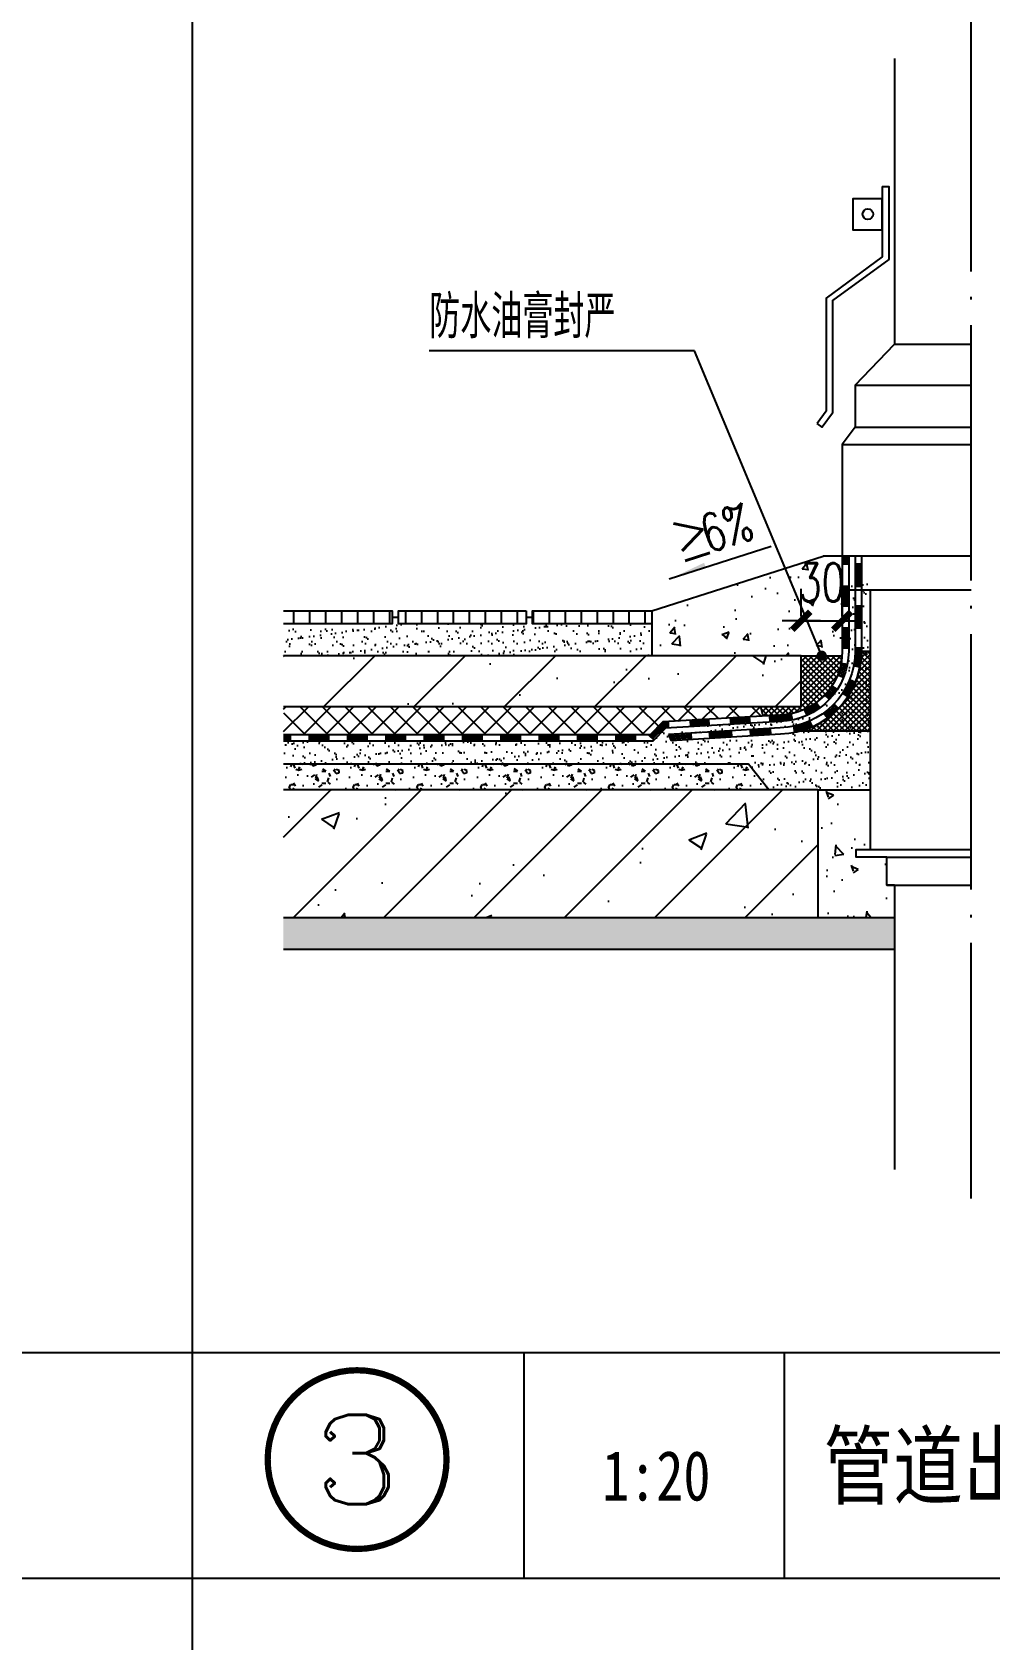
# Model space of a CAD drawing. Extents: x 2265485 to 2764500, y -717688 to -411246.
# Drawn here: x 2717196 to 2718696, y -679835 to -677317 of the extents above; entities that cross this region are included whole.
import ezdxf
from ezdxf.enums import TextEntityAlignment as Align

# ---------------------------------------------------------------- set-up
doc = ezdxf.new("R2010")
doc.units = 0
doc.header["$LTSCALE"] = 1000
doc.header["$MEASUREMENT"] = 0
for name, pattern in [('ACAD_ISO04W100', [30.5, 24, -3, 0.5, -3]), ('CONTINOUS', [0]), ('DOTE', [2.4200000000000004, 2, -0.2, 0.02, -0.2])]:
    doc.linetypes.add(name, pattern=pattern)
doc.layers.get('0').update_dxf_attribs({"linetype": 'CONTINUOUS'})
doc.layers.get('Defpoints').update_dxf_attribs({"linetype": 'CONTINUOUS'})
for name, color, linetype in [('DIM', 3, 'CONTINUOUS'), ('DIM_LEAD', 3, 'CONTINUOUS'), ('DIM_SYMB', 3, 'CONTINUOUS'), ('DOTE', 252, 'DOTE'), ('PUB_DIM', 3, 'CONTINUOUS'), ('PUB_TEXT', 7, 'CONTINUOUS'), ('剖-填充-50', 8, 'CONTINOUS'), ('剖-墙', 4, 'CONTINUOUS'), ('剖－中细', 5, 'CONTINUOUS'), ('剖－细', 3, 'CONTINUOUS'), ('细线', 8, 'CONTINUOUS')]:
    doc.layers.add(name, color=color, linetype=linetype)
doc.styles.add('-黑体', font='simhei.ttf')
doc.styles.add('_TCH_DIM', font='SIMPLEX', dxfattribs={"bigfont": 'GBCBIG'})
doc.styles.add('COMP', font='complex_.ttf', dxfattribs={"bigfont": 'hztxt'})
doc.styles.add('DIM_FONT', font='SIMPLEX.shx', dxfattribs={"width": 0.7})
doc.dimstyles.new('DIMN10', dxfattribs={"dimscale": 0.1, "dimtxt": 300, "dimasz": 1, "dimexe": 250, "dimexo": 300, "dimgap": 150, "dimtad": 1, "dimdec": 0, "dimzin": 0, "dimdsep": 46, "dimtxsty": 'DIM_FONT', "dimblk": '_DIMX', "dimblk1": '_DIMX', "dimblk2": '_DIMX', "dimcen": 0.09, "dimclrd": 3, "dimclre": 3, "dimclrt": 7, "dimadec": 0, "dimazin": 0, "dimtfac": 1, "dimtdec": 0, "dimtix": 1, "dimtmove": 2, "dimatfit": 3, "dimldrblk": '_DIMX', "dimfxl": 0, "dimtolj": 1, "dimtzin": 0, "dimarcsym": 0})
pattern_1 = [(45, (-49399.78160580661, -43427.13271080612), (-35.35533905932737, 35.35533905932738), []), (49.99999999999999, (-49399.78160580661, -43427.13271080612), (143.4520365201507, -12.55042699651902), [15, -165]), (355, (-49399.78160580661, -43427.13271080612), (-27.7502667226, 150.4384267400024), [12, -132]), (100.4514, (-49387.82726980661, -43428.17857880611), (115.7018763428043, 137.8879084121907), [12.748038, -140.2284223999999]), (46.18420000000001, (-49399.78160580661, -43387.13271080612), (213.4482097251289, -33.10380286580362), [22.5, -247.5]), (96.6356, (-49381.99425680661, -43389.89137220613), (186.9325411097407, 194.8235741800883), [19.12205759999998, -210.3425999999999]), (351.1842, (-49399.78160580661, -43387.13271080612), (186.9323890267254, 194.8237201850649), [18, -198]), (21, (-49379.78160580661, -43397.13271080612), (119.3814104236923, -80.52377813306776), [15, -165]), (326.0000000000001, (-49379.78160580661, -43397.13271080612), (48.66306638431634, 145.0300090093706), [12, -132]), (71.4514, (-49369.83315920661, -43403.84303200612), (168.044525716298, 64.50609934199048), [12.748038, -140.2284224]), (37.50000000000001, (-49399.78160580661, -43427.13271080612), (2.431971063458134, 66.5787707662623), [0, -130.4, 0, -134, 0, -132.5]), (7.499999999999999, (-49399.78160580661, -43427.13271080612), (52.61390748842972, 78.88234237647205), [0, -76.39999999999999, 0, -127.4, 0, -50.5]), (327.5, (-49444.38160580661, -43427.13271080612), (106.7644872344818, -4.51097434687596), [0, -50, 0, -156, 0, -207]), (317.5, (-49464.38160580661, -43427.13271080612), (116.6372338684772, 20.02099646646353), [0, -65, 0, -103.6, 0, -147])]
pattern_2 = [(37.50000000000001, (-573.7901272124727, -35108.60022549728), (-0.4000078239960125, 12.23533093323356), [0, -9.652, 0, -10.795, 0, -10.31875]), (7.499999999999999, (-573.7901272124727, -35108.60022549728), (11.23808207845006, 17.92062751420885), [0, -5.207000000000001, 0, -8.6995, 0, -3.33375]), (327.5, (-581.600627212465, -35108.60022549728), (19.77480925603645, 0.03592961696364028), [0, -3.175, 0, -11.43, 0, -14.9225]), (317.5, (-581.600627212465, -35108.60022549728), (19.08891131180743, 5.573233081430404), [0, -1.5875, 0, -7.492999999999999, 0, -8.5725])]
pattern_3 = [(45, (180144.8933393627, -18349.27944534527), (-2.209708691207961, 2.209708691207961), []), (135, (180144.8933393627, -18349.27944534527), (-2.209708691207961, -2.209708691207961), [])]

# ---------------------------------------------------------------- blocks, each defined once
blk = doc.blocks.new('_DIMX')
blk.add_line((-150, 0), (150, 0))
at = {"const_width": 50}
blk.add_lwpolyline([(-70, -70), (70, 70)], dxfattribs=at)
blk = doc.blocks.new('*D49')
at = {"layer": 'Defpoints', "color": 0, "transparency": 16777216}
for p in [(-100.9930504226941, 652.401961922922), (-132.9980504226987, 625.6879349759402), (-100.9930504226941, 625.6879349759402)]:
    blk.add_point(p, dxfattribs=at)
at = {"layer": 'DIM', "color": 3, "lineweight": -2, "transparency": 16777216}
for p, q in [((-132.9980504226987, 655.6879349759402), (-132.9980504226987, 677.401961922922)), ((-100.9930504226941, 655.6879349759402), (-100.9930504226941, 677.401961922922)), ((-132.8980504226987, 652.401961922922), (-101.0930504226941, 652.401961922922))]:
    blk.add_line(p, q, dxfattribs=at)
at = {"layer": 'DIM', "color": 3, "lineweight": -2, "transparency": 16777216, "xscale": 0.1, "yscale": 0.1, "zscale": 0.1, "rotation": 180}
blk.add_blockref('_DIMX', (-132.9980504226987, 652.401961922922), dxfattribs=at)
at = {"layer": 'DIM', "color": 3, "lineweight": -2, "transparency": 16777216, "xscale": 0.1, "yscale": 0.1, "zscale": 0.1}
blk.add_blockref('_DIMX', (-100.9930504226941, 652.401961922922), dxfattribs=at)
at = {"layer": 'DIM', "color": 7, "transparency": 16777216, "insert": (-116.9955504226964, 682.401961922922), "char_height": 30, "attachment_point": 5, "style": 'DIM_FONT'}
blk.add_mtext('\\A1;30', dxfattribs=at)
blk = doc.blocks.new('_INDEX1')
at = {"const_width": 0.035}
blk.add_lwpolyline([(-0.5, 0, 1), (0.5, 0, 1)], format="xyb", close=True, dxfattribs=at)
at = {"style": 'COMP', "width": 1.388086642599278}
blk.add_attdef('1', text='', height=0.5, dxfattribs=at).set_placement((-0.25, -0.25), (0.25, -0.25), align=Align.FIT)
blk = doc.blocks.new('A$C50401ABC')
at = {"layer": 'DIM_SYMB'}
blk.add_hatch(color=256, dxfattribs=at).paths.add_polyline_path([(-236.3856172058877, 684.8560177627369), (-207.8147813551041, 694.0051892436604), (-209.0346708858851, 697.8146340237581)])
at = {"layer": '剖-填充-50'}
h = blk.add_hatch(dxfattribs=at)
h.set_pattern_fill('AN33C', color=256, scale=80, style=0)
h.set_pattern_definition([(49.99999999999999, (180144.8933393627, -18349.27944534527), (57.38081460806028, -5.020170798607611), [6, -66]), (355, (180144.8933393627, -18349.27944534527), (-11.10010668904, 60.17537069600095), [4.8, -52.8]), (100.4514, (180149.6750737627, -18349.69779254527), (46.28075053712173, 55.15516336487629), [5.099215199999978, -56.09136895999983]), (46.18420000000001, (180144.8933393627, -18333.27944534527), (85.37928389005154, -13.24152114632144), [9, -99]), (96.6356, (180152.0082789627, -18334.38290990527), (74.77301644389627, 77.92942967203535), [7.648823039999978, -84.13703999999963]), (351.1842, (180144.8933393627, -18333.27944534527), (74.77295561069019, 77.92948807402597), [7.199999999999999, -79.2]), (21, (180152.8933393627, -18337.27944534527), (47.75256416947693, -32.2095112532271), [6, -66]), (326.0000000000001, (180152.8933393627, -18337.27944534527), (19.46522655372654, 58.01200360374824), [4.8, -52.8]), (71.4514, (180156.8727180027, -18339.96357382527), (67.2178102865192, 25.80243973679618), [5.0992152, -56.09136896]), (37.50000000000001, (180144.8933393627, -18349.27944534527), (0.9727884253832508, 26.63150830650491), [0, -52.16, 0, -53.6, 0, -53]), (7.499999999999999, (180144.8933393627, -18349.27944534527), (21.04556299537189, 31.55293695058882), [0, -30.56, 0, -50.96, 0, -20.2]), (327.5, (180127.0533393628, -18349.27944534527), (42.70579489379272, -1.80438973875038), [0, -20, 0, -62.40000000000001, 0, -82.8]), (317.5, (180119.0533393628, -18349.27944534527), (46.65489354739088, 8.008398586585413), [0, -26, 0, -41.44, 0, -58.8])])
h.paths.add_polyline_path([(-132.9998187126475, 625.0434346820111), (-100.9937002854713, 625.0434346820111, 0.0174817380441781), (-100.8715305037622, 628.5365783543093), (-100.8715305037331, 707.7984932750987), (-250.0000000000582, 660.0434346819966), (-250.0000000000582, 650.0434346820111), (-250.0000000000582, 625.0434346820111)])
h = blk.add_hatch(dxfattribs=at)
h.set_pattern_fill('AR-SAND', color=3, scale=5, style=0)
h.set_pattern_definition(pattern_2)
h.paths.add_polyline_path([(-85.87153050379129, 628.5365783541638), (-85.87153050379129, 683.3327013010858), (-79.09783689360484, 686.3423702643922), (-79.09783689360484, 520.0434346820111), (-120, 520.0434346820111), (-158.2873803554976, 520.0434346820111), (-174.2647423428425, 540.0434346820111), (-250.0000000000291, 540.0434346820111), (-250.0000000000291, 558.165482522716), (-249.2738145314215, 558.165482522716), (-239.1536014223529, 568.2856956318137), (-149.6072795006039, 573.5511105522164, 0.4074963305709342), (-95.87153050376219, 628.5365783541638), (-95.87153050376219, 678.889528733067), (-90.87153050379129, 681.1111150170909), (-90.87153050379129, 628.5365783541783, -0.4075292388393862), (-149.4991189946595, 568.5522763523331), (-237.0370293037267, 563.3311999385915), (-234.8440497949487, 558.453111635521), (-149.2911881519249, 563.5557925936882, 0.4071095596505467)])
h.paths.add_polyline_path([(-250.0000000000582, 558.165482522716), (-250.0000000000582, 540.0434346820111), (-538.2873803554976, 540.0434346820111), (-538.2873803554976, 558.165482522716)])
h = blk.add_hatch(dxfattribs=at)
h.set_pattern_fill('LINE', color=256, scale=100, angle=90, style=0)
h.set_pattern_definition([(90, (-179596.8382586078, -18349.27944534527), (12.5, 7.653789711389858e-16), [])])
h.paths.add_polyline_path([(-453.2873803554685, 660.0434346820111), (-453.2873803554976, 650.0434346820111), (-538.2873803555267, 650.0434346820111), (-538.2873803555267, 660.0434346820111)])
h.paths.add_polyline_path([(-448.2873803554976, 650.0434346820111), (-448.2873803554685, 660.0434346820111), (-348.2873803554976, 660.0434346820111), (-348.2873803554685, 650.0434346820111)])
h.paths.add_polyline_path([(-250.0000000000291, 660.0434346820111), (-250.0000000000582, 650.0434346820111), (-343.2873803554976, 650.0434346820111), (-343.2873803554976, 660.0434346820111)])
h = blk.add_hatch(dxfattribs=at)
h.set_pattern_fill('AR-SAND', color=3, scale=5, style=0)
h.set_pattern_definition(pattern_2)
h.paths.add_polyline_path([(-250.0000000000582, 625.0434346820111), (-250.0000000000873, 650.0434346820111), (-343.2873803554976, 650.0434346820111), (-343.2873803554976, 655.0434346820111), (-348.2873803554976, 655.0434346820111), (-348.2873803554976, 650.0434346820111), (-448.2873803554976, 650.0434346820111), (-448.2873803554976, 655.0434346820111), (-453.2873803554976, 655.0434346820111), (-453.2873803554976, 650.0434346820111), (-538.2873803554976, 650.0434346820111), (-538.2873803555267, 625.0434346820111)])
h = blk.add_hatch(dxfattribs=at)
h.set_pattern_fill('钢筋混凝土', color=256, scale=20, style=0)
h.set_pattern_definition(pattern_1)
h.paths.add_polyline_path([(-132.9998187126184, 585.0434346820111), (-132.9998187126766, 625.0434346820111), (-538.2873803554976, 625.0434346820111), (-538.2873803554976, 585.0434346820111)])
h = blk.add_hatch(dxfattribs=at)
h.set_pattern_fill('ANSI37', color=256, scale=25, style=0)
h.set_pattern_definition(pattern_3)
h.paths.add_polyline_path([(-132.9998187126184, 585.0434346820111), (-164.5019874130667, 585.0434346820111), (-162.7734730035008, 577.7855614067666), (-149.8094336160866, 578.5478601249488, 0.3877576015988423), (-100.9937002854713, 625.0434346820111), (-132.9998187126766, 625.0434346820111)])
h = blk.add_hatch(dxfattribs=at)
h.set_pattern_fill('ANSI37', color=256, scale=25, style=0)
h.set_pattern_definition(pattern_3)
edge = h.paths.add_edge_path()
edge.add_line((-79.09783689360484, 566.0325611417211), (-133.0320284842746, 566.0325611417211))
edge.add_arc((-150.8715305037931, 628.5365783541837), 65.00000000000172, 285.9294714634934, 359.9999999999824)
edge.add_line((-85.87153050379129, 628.5365783541638), (-79.09783689360484, 628.5365783541638))
edge.add_line((-79.09783689360484, 628.5365783541638), (-79.09783689360484, 566.0325611417211))
h = blk.add_hatch(dxfattribs=at)
h.set_pattern_fill('ANSI37', color=256, scale=100, style=0)
h.set_pattern_definition([(135, (-179596.8382586078, -18349.27944534527), (8.838834764831843, 8.838834764831844), []), (45.00000000000001, (-179596.8382586078, -18349.27944534527), (8.838834764831844, -8.838834764831843), [])])
h.paths.add_polyline_path([(-158.2873803555267, 585.0434346820111), (-158.2873803554976, 578.0493482229795), (-241.3448823433137, 573.165482522716), (-251.3448823433428, 563.165482522716), (-538.2873803554976, 563.165482522716), (-538.2873803555267, 585.0434346820111)])
h = blk.add_hatch(dxfattribs=at)
h.set_pattern_fill('AN32C', color=256, scale=50, style=0)
h.set_pattern_definition([(180, (7523.355301418545, -1654.987482437922), (-25, 50), [0, -50]), (180, (7552.605301418545, -1661.737482437922), (-25, 50), [0, -50]), (180, (7536.355301418545, -1662.237482437922), (-25, 50), [0, -50]), (180, (7518.605301418545, -1647.487482437922), (-25, 50), [0, -50]), (180, (7539.355301418545, -1664.737482437922), (-25, 50), [0, -50]), (180, (7513.605301418545, -1615.987482437922), (-25, 50), [0, -50]), (180, (7528.855301418545, -1619.987482437922), (-25, 50), [0, -50]), (180, (7520.855301418545, -1626.237482437922), (-25, 50), [0, -50]), (180, (7561.605301418545, -1627.237482437922), (-25, 50), [0, -50]), (180, (7537.105301418545, -1629.487482437922), (-25, 50), [0, -50]), (180, (7546.605301418545, -1642.237482437922), (-25, 50), [0, -50]), (180, (7546.105301418545, -1660.987482437922), (-25, 50), [0, -50]), (180, (7527.355301418545, -1662.987482437922), (-25, 50), [0, -50]), (180, (7513.605301418545, -1640.987482437922), (-25, 50), [0, -50]), (180, (7560.355301418545, -1648.737482437922), (-25, 50), [0, -50]), (180, (7556.105301418545, -1640.237482437922), (-25, 50), [0, -50]), (180, (7536.605301418545, -1643.737482437922), (-25, 50), [0, -50]), (180, (7543.605301418545, -1650.987482437922), (-25, 50), [0, -50]), (180, (7547.605301418545, -1634.487482437922), (-25, 50), [0, -50]), (180, (7541.355301418545, -1615.737482437922), (-25, 50), [0, -50]), (180, (7558.355301418545, -1659.237482437922), (-25, 50), [0, -50]), (180, (7530.855301418545, -1625.987482437922), (-25, 50), [0, -50]), (180, (7554.105301418545, -1625.237482437922), (-25, 50), [0, -50]), (180, (7558.105301418545, -1618.737482437922), (-25, 50), [0, -50]), (49.398706, (7516.676729918545, -1631.642244437913), (124.9999988361792, 150.0000009088995), [2.1951295, -919.7592999999999]), (161.5650512, (7520.248158418544, -1630.689863437932), (-125.0000000133475, 49.99999978921574), [2.25877, -313.968995]), (90, (7520.248158418544, -1632.832720437931), (-25.00000000000001, 50), [2.142857, -97.85714]), (18.43494899999998, (7518.105301418545, -1633.547006437933), (125.0000011037256, 49.99999643081482), [2.25877, -313.968995]), (126.8698977, (7518.105301418545, -1633.547006437933), (-25.00000004726002, 49.99999997637), [2.3809525, -247.619045]), (45.00000000000001, (7516.200539418525, -1659.023192437919), (25.00000314002973, 49.99999673411791), [2.020305, -139.40105]), (135, (7519.057682418526, -1659.023192437919), (-24.99999995804921, 49.99999991609842), [2.020305, -139.40105]), (45.00000000000001, (7517.629110918526, -1660.451767437946), (25.00000314002973, 49.99999673411791), [2.020305, -139.40105]), (135, (7517.629110918526, -1660.451767437946), (-24.99999995804921, 49.99999991609842), [2.020305, -139.40105]), (63.43494900000002, (7540.248156418529, -1625.451767937921), (3.715862961772842e-06, 99.99999787574484), [2.661985499999965, -53.23970999999943]), (7.016477563892661e-15, (7541.438631418539, -1623.070815937914), (24.99999999999999, 50), [2.857143, -47.142855]), (116.5650512, (7545.486251418508, -1625.451767937921), (-4.000644815427279e-08, 99.99999988820602), [2.6619855, -53.23971]), (63.43494900000002, (7544.295776418556, -1627.832720437931), (3.715862961772842e-06, 99.99999787574484), [2.661985499999965, -53.23970999999943]), (180, (7544.295776418556, -1627.832720437931), (-25, 50), [2.857143, -47.142855]), (116.5650512, (7541.438631418539, -1627.832720437931), (-4.000644815427279e-08, 99.99999988820602), [2.6619855, -53.23971]), (72.89727199999999, (7521.438634918508, -1642.356527437922), (74.9999973042546, 250.000000960883), [3.2384455, -1356.9086]), (36.02737400000001, (7522.391015918547, -1639.261291937932), (474.9999946521209, 350.0000000940042), [3.2384455, -676.83505]), (7.016477563892661e-15, (7525.010063418507, -1637.356529937912), (24.99999999999999, 50), [3.095238, -46.90476]), (143.9726267, (7530.724348918506, -1639.261291937932), (-474.9999971636625, 349.9999967169926), [3.2384455, -676.83505]), (108.4349489, (7531.676729918545, -1642.118432437914), (-75.00000049043662, 249.9999998857936), [3.011692999999988, -313.2160699999985]), (72.89727199999999, (7530.724348918506, -1645.213672437909), (74.9999973042546, 250.000000960883), [3.2384455, -1356.9086]), (36.02737400000001, (7528.105301418545, -1647.118432437914), (474.9999946521209, 350.0000000940042), [3.2384455, -676.83505]), (180, (7528.105301418545, -1647.118432437914), (-25, 50), [3.095238, -46.90476]), (143.9726267, (7525.010063418507, -1647.118432437914), (-474.9999971636625, 349.9999967169926), [3.2384455, -676.83505]), (108.4349489, (7522.391015918547, -1645.213672437909), (-75.00000049043662, 249.9999998857936), [3.011692999999988, -313.2160699999985]), (29.74488200000003, (7520.962444418547, -1619.023196937924), (75.00000017751134, 49.99999938041829), [1.919585, -401.1933]), (90, (7522.629110918526, -1619.97557743793), (-25.00000000000001, 50), [1.904762, -98.09523499999999]), (150.2551187, (7522.629110918526, -1619.97557743793), (-75.0000000441682, 49.9999997664851), [1.919585, -401.1933]), (63.43494900000002, (7532.629110918526, -1654.499387437914), (3.715862961772842e-06, 99.99999787574484), [2.661985499999965, -53.23970999999943]), (11.30993300000001, (7533.819586918544, -1652.118432437914), (225.0000004120701, 49.99999879437144), [2.4281045, -507.4738]), (138.8140749, (7538.105301418545, -1653.308907437924), (-624.9999980946632, 549.9999968369631), [2.530987, -1060.48355]), (90, (7538.105301418545, -1655.689862437925), (-25.00000000000001, 50), [2.3809525, -97.61904499999999]), (41.18592599999999, (7536.200539418525, -1657.356527437922), (624.9999907722929, 550.0000051492865), [2.530987, -1060.48355]), (163.3007558, (7536.200539418525, -1657.356527437922), (-824.999998582164, 249.9999988182449), [2.485787499999988, -1041.544849999994]), (119.0546041, (7533.819586918544, -1656.642242437927), (-25.00000009553728, 49.99999984911116), [2.451340499999988, -1027.111649999994]), (70.016894, (7553.581491418503, -1633.547006437933), (125.0000006701777, 349.9999996219646), [2.786833499999987, -1167.683149999993]), (24.44395500000003, (7554.533871418535, -1630.927958437911), (325.0000015422936, 149.9999970215148), [2.8769155, -1205.42765]), (155.5560453, (7559.771966418513, -1630.927958437911), (-325.0000004655786, 149.9999994164677), [2.8769155, -1205.42765]), (109.9831066, (7560.724346418545, -1633.547006437933), (-125.0000005761954, 349.9999996799399), [2.7868335, -1167.68315]), (70.016894, (7559.771966418513, -1636.166053937923), (125.0000006701777, 349.9999996219646), [2.786833499999987, -1167.683149999993]), (19.98310700000002, (7557.152916418534, -1637.118434937933), (125.0000006216819, 49.99999792157298), [2.786833499999989, -582.4481499999972]), (160.0168935, (7557.152916418534, -1637.118434937933), (-124.9999998619136, 50.00000012001911), [2.786833499999988, -582.448149999997]), (109.9831066, (7554.533871418535, -1636.166053937923), (-125.0000005761954, 349.9999996799399), [2.7868335, -1167.68315]), (57.99461699999999, (7535.010063418507, -1638.070815937914), (25.00000344345565, 49.99999758889857), [2.246186, -469.45287]), (161.5650512, (7538.343396418524, -1636.880339437921), (-125.0000000133475, 49.99999978921574), [2.25877, -313.968995]), (90, (7538.343396418524, -1639.023196937924), (-25.00000000000001, 50), [2.142857, -97.85714]), (18.43494899999998, (7536.200539418525, -1639.737482437922), (125.0000011037256, 49.99999643081482), [2.25877, -313.968995]), (125.5376778, (7536.200539418525, -1639.737482437922), (-174.9999998917478, 249.9999998289388), [2.0481725, -858.18435]), (63.43494900000002, (7549.533871418535, -1650.213672437909), (3.715862961772842e-06, 99.99999787574484), [2.661985499999965, -53.23970999999943]), (7.016477563892661e-15, (7550.724346418545, -1647.832717437908), (24.99999999999999, 50), [2.6190475, -47.38095000000001]), (120.9637566, (7554.771966418513, -1650.213672437909), (-25.00000008137763, 49.9999997573148), [2.776644, -580.3185]), (59.03624400000001, (7553.343396418524, -1652.59462243793), (25.00000341649703, 49.99999770388332), [2.776644, -580.3185]), (180, (7553.343396418524, -1652.59462243793), (-25, 50), [2.6190475, -47.38095000000001]), (116.5650512, (7550.724346418545, -1652.59462243793), (-4.000644815427279e-08, 99.99999988820602), [2.6619855, -53.23971])])
h.paths.add_polyline_path([(-174.2647423428425, 540.0434346820111), (-158.2873803554976, 520.0434346820111), (-538.2873803554976, 520.0434346820111), (-538.2873803554976, 540.0434346820111)])
h = blk.add_hatch(dxfattribs=at)
h.set_pattern_fill('钢筋混凝土', color=256, scale=20, style=0)
h.set_pattern_definition(pattern_1)
h.paths.add_polyline_path([(-538.2873803554976, 520.0434346820111), (-538.2873803554976, 420.0434346820111), (-120.0000000000291, 420.0434346820111), (-120, 520.0434346820111)])
h = blk.add_hatch(dxfattribs=at)
h.set_pattern_fill('AN33C', color=256, scale=80, style=0)
h.set_pattern_definition([(130, (-179596.8382586078, -18349.27944534527), (-57.38081460806028, -5.020170798607611), [6, -66]), (185, (-179596.8382586078, -18349.27944534527), (11.10010668904, 60.17537069600095), [4.8, -52.8]), (79.54860000000002, (-179601.6199930077, -18349.69779254527), (-46.28075053712173, 55.15516336487629), [5.099215199999976, -56.09136895999981]), (133.8158, (-179596.8382586078, -18333.27944534527), (-85.37928389005154, -13.24152114632144), [9, -99]), (83.3644, (-179603.9531982078, -18334.38290990527), (-74.77301644389627, 77.92942967203535), [7.648823039999975, -84.13703999999959]), (188.8158, (-179596.8382586078, -18333.27944534527), (-74.77295561069019, 77.92948807402597), [7.199999999999975, -79.19999999999962]), (159, (-179604.8382586078, -18337.27944534527), (-47.75256416947693, -32.2095112532271), [6, -66]), (214, (-179604.8382586078, -18337.27944534527), (-19.46522655372654, 58.01200360374824), [4.8, -52.8]), (108.5486, (-179608.8176372477, -18339.96357382527), (-67.2178102865192, 25.80243973679618), [5.099215199999976, -56.09136895999981]), (142.5, (-179596.8382586078, -18349.27944534527), (-0.9727884253832508, 26.63150830650491), [0, -52.16, 0, -53.6, 0, -53]), (172.5, (-179596.8382586078, -18349.27944534527), (-21.04556299537189, 31.55293695058882), [0, -30.56, 0, -50.96, 0, -20.2]), (212.5, (-179578.9982586077, -18349.27944534527), (-42.70579489379272, -1.80438973875038), [0, -19.9999999999999, 0, -62.39999999999981, 0, -82.79999999999961]), (222.5, (-179570.9982586077, -18349.27944534527), (-46.65489354739088, 8.008398586585413), [0, -26, 0, -41.44, 0, -58.8])])
h.paths.add_polyline_path([(-90.0000000000291, 467.2324562923022), (-90.00000000005821, 473.2324562922877), (-79.09783689360484, 473.2324562922877), (-79.09783689360484, 520.0434346820111), (-119.9999999999709, 520.0434346820111), (-119.9999999999709, 420.0434346820111), (-60, 420.0434346820111), (-60, 445.2324562922877), (-66.0000000000291, 445.2324562922877), (-66.0000000000291, 467.2324562922877)])
h = blk.add_hatch(dxfattribs=at)
h.set_pattern_fill('AR-SAND', color=3, scale=10, style=0)
h.set_pattern_definition([(37.50000000000001, (-573.7901272124727, -35108.60022549728), (-0.8000156479920251, 24.47066186646712), [0, -19.304, 0, -21.59, 0, -20.6375]), (7.499999999999999, (-573.7901272124727, -35108.60022549728), (22.47616415690013, 35.84125502841771), [0, -10.414, 0, -17.399, 0, -6.6675]), (327.5, (-589.4111272124719, -35108.60022549728), (39.5496185120729, 0.07185923392728055), [0, -6.35, 0, -22.86, 0, -29.845]), (317.5, (-589.4111272124719, -35108.60022549728), (38.17782262361486, 11.14646616286081), [0, -3.175, 0, -14.986, 0, -17.145])])
h.paths.add_polyline_path([(538.2873803554976, 395.0434346820111), (538.2873803554976, 420.0434346820111), (136.4594182289729, 420.0434346820111), (150.8931749586773, 395.0434346820111)])
h.paths.add_polyline_path([(150.8931749586773, 395.0434346820257), (136.4594182289729, 420.0434346820111), (120, 420.0434346820111), (102.7902738257544, 420.0434346820111), (117.2240305554587, 395.0434346820111)])
h.paths.add_polyline_path([(117.2240305554878, 395.0434346820111), (102.7902738257544, 420.0434346820111), (72.29220969779999, 420.0434346820111), (86.72596642753342, 395.0434346820111)])
h.paths.add_polyline_path([(72.2922096978291, 420.0434346820111), (60.0000000000291, 420.0434346820111), (60.00000000005821, 395.0434346820111), (86.72596642747521, 395.0434346820111)])
h.paths.add_polyline_path([(-60, 395.0434346820111), (-60, 420.0434346820111), (-120, 420.0434346820111), (-538.2873803554976, 420.0434346820111), (-538.2873803555267, 395.0434346820111)])
at = {"layer": 'DIM_LEAD'}
for p, q in [((-216.5916042745812, 863.6834957239043), (-424.2237531291903, 863.6834957239043)), ((-116.9967594990594, 625.0434346820111), (-216.5916042745812, 863.6834957239043))]:
    blk.add_line(p, q, dxfattribs=at)
at = {"layer": 'DIM_LEAD', "const_width": 4}
blk.add_lwpolyline([(-116.2264646390831, 623.1977245669841, 1), (-117.7670543590357, 626.8891447970382, 1)], format="xyb", close=True, dxfattribs=at)
at = {"layer": 'DIM_SYMB'}
blk.add_lwpolyline([(-156.4639795254916, 710.4491355837381), (-236.3856172058877, 684.8560177627369)], dxfattribs=at)
at = {"layer": 'DOTE', "color": 1, "ltscale": 0.1}
blk.add_line((0, 200), (0, 1794.545517453153), dxfattribs=at)
at = {"layer": 'PUB_DIM'}
blk.add_line((-120, 520.0434346820111), (-79.09783689360484, 520.0434346820111), dxfattribs=at)
blk.add_lwpolyline([(-79.09783689360484, 566.0325611417211), (-133.0320284842746, 566.0325611417211, 0.3349375461434166), (-85.87153050379129, 628.5365783541638), (-79.09783689360484, 628.5365783541638)], format="xyb", close=True, dxfattribs=at)
at = {"layer": '剖-填充-50'}
for p, q in [((-250.0000000000582, 660.0434346820111), (-115.871530503704, 702.9950785997207)), ((2.91038304567337e-11, 702.9950785997207), (-115.871530503704, 702.9950785997207)), ((-95.87153050370398, 696.6355139286752), (-100.8715305037331, 696.6355139286752)), ((-85.87153050379129, 696.6355139286752), (-90.87153050379129, 696.6355139286752)), ((-95.87153050373308, 679.3404045420757), (-100.8715305037622, 679.3404045420757)), ((-85.87153050379129, 679.3404045420757), (-90.87153050379129, 679.3404045420757)), ((-95.87153050373308, 663.8335386548424), (-100.8715305037622, 663.8335386548424)), ((-85.87153050379129, 663.8335386548424), (-90.87153050379129, 663.8335386548424)), ((-95.87153050376219, 646.5384292682429), (-100.8715305037622, 646.5384292682429)), ((-85.87153050379129, 646.5384292682429), (-90.87153050379129, 646.5384292682429)), ((-95.87153050376219, 631.0315633810096), (-100.8715305037622, 631.0315633810096)), ((-85.87153050379129, 631.0315633810096), (-90.87153050379129, 631.0315633810096)), ((-96.88348347405554, 618.0346367280436), (-101.7914877494914, 618.9893586940598)), ((-87.06747492324212, 616.1251927960257), (-91.97547919864883, 617.0799147620273)), ((-99.88917476890492, 607.9016709464631), (-104.52393438117, 609.7775716198958)), ((-90.61965554443304, 604.1498695996124), (-95.25441515666898, 606.0257702730305)), ((-110.9883493226953, 590.6640043873049), (-114.614093066426, 594.1069656570035)), ((-104.8313047593401, 598.4484143457084), (-109.0167798270122, 601.1837019828381)), ((-96.46035462399595, 592.9778390714491), (-100.645829691668, 595.7131267085788)), ((-139.9153467902506, 574.6388786033058), (-140.9113634914684, 579.5386694897461)), ((-128.3800948890857, 578.3455898802495), (-130.4247708540643, 582.9084070142417)), ((-118.4098544464505, 584.1379343709559), (-121.3609159062034, 588.174174733067)), ((-112.5077315269446, 576.0654536467628), (-115.4587929866975, 580.1016940088593)), ((-103.7368618352339, 583.7780818478786), (-107.3626055789646, 587.2210431175772)), ((-240.8271153636742, 571.915482522716), (-251.0703460982768, 561.6722518153547)), ((-240.3093484111596, 570.665482522716), (-250.186462621321, 560.7883683383989)), ((-239.7915813990403, 569.415482522716), (-249.3025791429682, 559.9044848599879)), ((-237.2066294618417, 571.915482522716), (-240.8271153636742, 571.915482522716)), ((-237.2066294618417, 570.665482522716), (-240.3093484111596, 570.665482522716)), ((-237.2066294618417, 569.415482522716), (-239.7915813990403, 569.415482522716)), ((-237.2066294618417, 573.165482522716), (-237.2066294618417, 568.165482522716)), ((-219.4045202286215, 569.4469617179129), (-219.6980183646374, 574.438340169203)), ((-204.9876858470088, 570.2946862612298), (-205.2811839830247, 575.2860647125344)), ((-187.9596029073582, 571.295954878995), (-188.253101043374, 576.2873333302996)), ((-172.5128814089694, 562.170767128453), (-172.8063796484494, 567.1621473392152)), ((-157.3428483782336, 573.0962512245314), (-157.6363465142495, 578.0876296758361)), ((-156.755680937873, 563.1105833456386), (-157.0491791773238, 568.1019635563862)), ((-137.9233133878151, 564.8392968304106), (-138.9193300890329, 569.7390877168655)), ((-124.2907429591287, 569.2199556122796), (-126.3354189241072, 573.7827727462573)), ((-533.0644938380865, 561.915482522716), (-538.2873803554976, 561.915482522716)), ((-533.0644938380865, 560.665482522716), (-538.2873803554976, 560.665482522716)), ((-533.0644938380865, 559.415482522716), (-538.2873803554976, 559.415482522716)), ((-533.0644938380865, 563.165482522716), (-533.0644938380865, 558.165482522716)), ((-518.0644938380865, 563.165482522716), (-518.0644938380865, 558.165482522716)), ((-503.0644938380865, 561.915482522716), (-518.0644938380865, 561.915482522716)), ((-503.0644938380865, 560.665482522716), (-518.0644938380865, 560.665482522716)), ((-503.0644938380865, 559.415482522716), (-518.0644938380865, 559.415482522716)), ((-503.0644938380865, 563.165482522716), (-503.0644938380865, 558.165482522716)), ((-488.0644938380865, 563.165482522716), (-488.0644938380865, 558.165482522716)), ((-473.0644938380865, 561.915482522716), (-488.0644938380865, 561.915482522716)), ((-473.0644938380865, 560.665482522716), (-488.0644938380865, 560.665482522716)), ((-473.0644938380865, 559.415482522716), (-488.0644938380865, 559.415482522716)), ((-473.0644938380865, 563.165482522716), (-473.0644938380865, 558.165482522716)), ((-458.0644938381156, 563.165482522716), (-458.0644938381156, 558.165482522716)), ((-443.0644938381156, 561.915482522716), (-458.0644938381156, 561.915482522716)), ((-443.0644938381156, 560.665482522716), (-458.0644938381156, 560.665482522716)), ((-443.0644938381156, 559.415482522716), (-458.0644938381156, 559.415482522716)), ((-443.0644938381156, 563.165482522716), (-443.0644938381156, 558.165482522716)), ((-428.0644938381156, 563.165482522716), (-428.0644938381156, 558.165482522716)), ((-413.0644938381156, 561.915482522716), (-428.0644938381156, 561.915482522716)), ((-413.0644938381156, 560.665482522716), (-428.0644938381156, 560.665482522716)), ((-413.0644938381156, 559.415482522716), (-428.0644938381156, 559.415482522716)), ((-413.0644938381156, 563.165482522716), (-413.0644938381156, 558.165482522716)), ((-398.0644938381156, 563.165482522716), (-398.0644938381156, 558.165482522716)), ((-383.0644938381156, 561.915482522716), (-398.0644938381156, 561.915482522716)), ((-383.0644938381156, 560.665482522716), (-398.0644938381156, 560.665482522716)), ((-383.0644938381156, 559.415482522716), (-398.0644938381156, 559.415482522716)), ((-383.0644938381156, 563.165482522716), (-383.0644938381156, 558.165482522716)), ((-368.0644938381156, 563.165482522716), (-368.0644938381156, 558.165482522716)), ((-353.0644938381156, 561.915482522716), (-368.0644938381156, 561.915482522716)), ((-353.0644938381156, 560.665482522716), (-368.0644938381156, 560.665482522716)), ((-353.0644938381156, 559.415482522716), (-368.0644938381156, 559.415482522716)), ((-353.0644938381156, 563.165482522716), (-353.0644938381156, 558.165482522716)), ((-338.0644938381156, 563.165482522716), (-338.0644938381156, 558.165482522716)), ((-323.0644938381156, 561.915482522716), (-338.0644938381156, 561.915482522716)), ((-323.0644938381156, 560.665482522716), (-338.0644938381156, 560.665482522716)), ((-323.0644938381156, 559.415482522716), (-338.0644938381156, 559.415482522716)), ((-323.0644938381156, 563.165482522716), (-323.0644938381156, 558.165482522716)), ((-308.0644938381156, 563.165482522716), (-308.0644938381156, 558.165482522716)), ((-293.0644938381156, 561.915482522716), (-308.0644938381156, 561.915482522716)), ((-293.0644938381156, 560.665482522716), (-308.0644938381156, 560.665482522716)), ((-293.0644938381156, 559.415482522716), (-308.0644938381156, 559.415482522716)), ((-293.0644938381156, 563.165482522716), (-293.0644938381156, 558.165482522716)), ((-278.0644938381156, 563.165482522716), (-278.0644938381156, 558.165482522716)), ((-263.0644938381156, 561.915482522716), (-278.0644938381156, 561.915482522716)), ((-263.0644938381156, 560.665482522716), (-278.0644938381156, 560.665482522716)), ((-263.0644938381156, 559.415482522716), (-278.0644938381156, 559.415482522716)), ((-263.0644938381156, 563.165482522716), (-263.0644938381156, 558.165482522716)), ((-252.5635768057546, 563.165482522716), (-248.4186956685735, 559.0206013855932)), ((-218.8142886972637, 559.4091843506321), (-219.1077869367145, 564.4005645613943)), ((-204.3981660994177, 560.269013850877), (-204.6916643388977, 565.2603940616245)), ((-187.3709238653537, 561.2845799353963), (-187.6644221048336, 566.2759601461439))]:
    blk.add_line(p, q, dxfattribs=at)
for points in [[(-99.62153050376219, 702.9950785997207), (-99.62153050376219, 696.6355139286752)], [(-98.37153050376219, 702.9950785997207), (-98.37153050376219, 696.6355139286752)], [(-97.12153050376219, 702.9950785997207), (-97.12153050376219, 696.6355139286752)], [(-89.6215305038204, 696.6355139286752), (-89.6215305038204, 679.3404045420757)], [(-88.37153050379129, 696.6355139286752), (-88.37153050379129, 679.3404045420757)], [(-87.12153050379129, 696.6355139286752), (-87.12153050379129, 679.3404045420757)], [(-99.62153050379129, 679.3404045420757), (-99.62153050379129, 663.8335386548424)], [(-98.37153050379129, 679.3404045420757), (-98.37153050379129, 663.8335386548424)], [(-97.12153050379129, 679.3404045420757), (-97.12153050379129, 663.8335386548424)], [(-89.6215305038204, 663.8335386548424), (-89.6215305038204, 646.5384292682429)], [(-88.37153050379129, 663.8335386548424), (-88.37153050379129, 646.5384292682429)], [(-87.12153050379129, 663.8335386548424), (-87.12153050379129, 646.5384292682429)], [(-99.62153050379129, 646.5384292682429), (-99.62153050379129, 631.0315633810096)], [(-98.37153050379129, 646.5384292682429), (-98.37153050379129, 631.0315633810096)], [(-97.12153050379129, 646.5384292682429), (-97.12153050379129, 631.0315633810096)], [(-205.2052862579876, 573.9953094304656), (-219.6214088558045, 573.1354799302208)], [(-205.1319116980885, 572.7474643777678), (-219.5480342959345, 571.8876348775229)], [(-205.0585371382185, 571.49961932507), (-219.4746597360645, 570.6397898248397)], [(-173.3200015675393, 575.8970627080416), (-188.1780440239236, 575.0108755149704)], [(-173.2466270076693, 574.6492176553438), (-188.1046694640536, 573.7630304622871)], [(-173.1732524477993, 573.4013726026606), (-188.0312949041836, 572.5151854095893)], [(-156.9758046174538, 566.8541185036884), (-172.7330050885794, 565.9143022865173)], [(-219.0344123768737, 563.1527195086965), (-236.4887844265322, 562.1116778628202)], [(-218.9610378169746, 561.9048744560132), (-235.9405395493377, 560.892155787049)], [(-218.8876632571337, 560.6570294033154), (-235.3922946721432, 559.6726337112777)], [(-187.5910475449637, 565.0281150934461), (-204.6182897790277, 564.0125490089413)], [(-187.5176729850937, 563.7802700407628), (-204.5449152191577, 562.764703956258)], [(-187.4442984252237, 562.5324249880796), (-204.4715406592877, 561.5168589035602)], [(-156.9024300576129, 565.6062734510051), (-172.6596305287094, 564.6664572338341)], [(-156.8290554977139, 564.3584283983218), (-172.5862559688394, 563.4186121811363)], [(-538.2873803554976, 395.0434346820111), (-60, 395.0434346820111)]]:
    blk.add_lwpolyline(points, dxfattribs=at)
for points in [[(-89.6215305038204, 631.0315633810096), (-89.6215305038204, 628.5365783541638, -0.04806800757185963), (-90.74847812982625, 616.8412342705415)], [(-88.37153050379129, 631.0315633810096), (-88.37153050379129, 628.5365783541492, -0.04806800757182329), (-89.52147706094547, 616.6025537790265)], [(-87.12153050379129, 631.0315633810096), (-87.12153050379129, 628.5365783541638, -0.04806800757188849), (-88.2944759920938, 616.3638732875261)], [(-100.5644866806688, 618.7506782025594, -0.04815390438352142), (-103.3652444781328, 609.308596451534)], [(-99.3374856118171, 618.5119977110589, -0.04815390438349598), (-102.2065545750665, 608.8396212831867)], [(-98.11048454293632, 618.273317219544, -0.04815390438352683), (-101.0478646720003, 608.3706461148249)], [(-94.09572525363183, 605.5567951046978, -0.04860171040269057), (-99.59946092477185, 595.0293047993036)], [(-92.93703535056557, 605.087819936336, -0.04860171040270026), (-98.55309215784655, 594.3454828899994)], [(-91.7783454474993, 604.6188447679742, -0.0486017104026841), (-97.50672339092125, 593.6616609807243)], [(-107.970411060116, 600.4998800735484, -0.04520596991010525), (-113.7076571304933, 593.2462253395934)], [(-106.9240422931907, 599.8160581642733, -0.04520596991013045), (-112.8012211945606, 592.3854850221687)], [(-105.8776735262654, 599.1322362549836, -0.0452059699101545), (-111.894785258628, 591.5247447047441)], [(-120.6231505412725, 587.1651146425429, -0.05255702963314839), (-129.9136018628196, 581.7677027307509)], [(-119.8853851763415, 586.1560545520188, -0.0525570296330975), (-129.402432871575, 580.6269984472601)], [(-119.1476198113814, 585.1469944614946, -0.05255702963320127), (-128.8912638803304, 579.4862941637548)], [(-106.456169643061, 586.3603028001671, -0.04501251107408206), (-114.7210276217666, 579.0926339183352)], [(-105.5497337070992, 585.4995624827279, -0.04501251107409809), (-113.9832622568065, 578.083573827811)], [(-104.6432977711665, 584.6388221653033, -0.04501251107412299), (-113.2454968918755, 577.0745137372724)], [(-140.6623593161639, 578.3137217681506, -0.04520051704099575), (-149.853474540083, 577.2966909415845), (-157.5628010963846, 576.8368789252127)], [(-140.4133551408595, 577.0887740465405, -0.04508137123705714), (-149.8036792148778, 576.047439538379), (-157.4894265365147, 575.5890338725294)], [(-140.1643509655551, 575.8638263249159, -0.04496640796884507), (-149.7535923045943, 574.7982055263565), (-157.4160519766447, 574.3411888198316)], [(-125.8242499328626, 572.642068462781, -0.0552415960426962), (-138.6703259137284, 568.5141399952554)], [(-125.313080941618, 571.5013641792757, -0.05524159604270227), (-138.421321738424, 567.2891922736453)], [(-124.8019119503733, 570.3606598957704, -0.05524159604271692), (-138.1723175631196, 566.0642445520352)]]:
    blk.add_lwpolyline(points, format="xyb", dxfattribs=at)
at = {"layer": '剖-墙'}
for p, q in [((-120, 520.0434346820111), (-120, 420.0434346820111)), ((-120, 420.0434346820111), (-60, 420.0434346820111))]:
    blk.add_line(p, q, dxfattribs=at)
for points in [[(-120, 520.0434346820111), (-538.2873803554976, 520.0434346820111)], [(-538.2873803554976, 420.0434346820111), (-120, 420.0434346820111)]]:
    blk.add_lwpolyline(points, dxfattribs=at)
at = {"layer": '剖－中细'}
for points in [[(-69.5320858246705, 992.4772390706639), (-64.5320858246705, 992.4772390706639), (-64.5320858246996, 935.3314741375507), (-108.4584008289385, 903.1371999670955), (-108.4584008288803, 814.8935128542362), (-116.5048889328609, 803.988947311198), (-120.5281329848513, 806.9577024877217)], [(-69.5320858246705, 992.4772390706639), (-69.5320858246705, 937.3413828491175), (-113.4584008289385, 905.1471086786623), (-113.4584008289094, 816.5385726350796), (-120.5281329848513, 806.9577024877217)], [(-538.2873803554976, 660.0434346820111), (-453.2873803554976, 660.0434346820111), (-453.2873803554976, 650.0434346820111), (-538.2873803554976, 650.0434346820111)], [(-448.2873803554976, 655.0434346820111), (-453.2873803554976, 655.0434346820111)], [(-343.2873803554976, 655.0434346820111), (-348.2873803554976, 655.0434346820111)]]:
    blk.add_lwpolyline(points, dxfattribs=at)
for points in [[(-69.5320858246705, 982.7341385871114), (-92.70616202190286, 982.7341385871114), (-92.70616202190286, 958.7019822530128), (-69.5320858246705, 958.7019822530128)], [(-348.2873803554976, 660.0434346820111), (-348.2873803554976, 650.0434346820111), (-448.2873803554976, 650.0434346820111), (-448.2873803554976, 660.0434346820111)], [(-250.0000000000582, 660.0434346820111), (-250.0000000000582, 650.0434346820111), (-343.2873803554976, 650.0434346820111), (-343.2873803554976, 660.0434346820111)]]:
    blk.add_lwpolyline(points, close=True, dxfattribs=at)
blk.add_circle((-80.82335650062305, 970.8561741586018), 4.145164274639683, dxfattribs=at)
at = {"layer": '剖－细'}
for p, q in [((-60, 1092.673400310392), (-60, 869.061386815607)), ((-60, 869.061386815607), (0, 869.061386815607)), ((-90.87153050376219, 836.8671126451809), (0, 836.8671126451809)), ((-90.87153050376219, 804.1165599190281), (0, 804.1165599190281)), ((-100.8715305037622, 790.5646035846585), (0, 790.5646035846585)), ((-100.8715305037622, 676.6679424490721), (0, 676.6679424490721)), ((-79.09783689360484, 676.6679424490721), (-79.09783689360484, 473.2324562922877)), ((-250.0000000000582, 650.0434346820111), (-250.0000000000582, 625.0434346820111)), ((-132.9998187126184, 585.0434346820111), (-132.9998187126766, 625.0434346820111)), ((-132.9998187126475, 625.0434346820111), (-100.9937002854713, 625.0434346820111)), ((-162.7734730035008, 577.7855614067666), (-164.5019874130958, 585.0434346820111)), ((-173.1008268477453, 572.1696660430462), (-173.3943249837612, 577.1610444943653)), ((-237.0370293037267, 563.3311999385915), (-234.8440497949487, 558.453111635521)), ((-66.0000000000291, 473.2324562922877), (0, 473.2324562922877)), ((-66.0000000000291, 467.2324562922877), (0, 467.2324562922877)), ((-66.0000000000291, 445.2324562922877), (0, 445.2324562922877)), ((-60, 445.2324562922877), (-60, 222.4838876428839))]:
    blk.add_line(p, q, dxfattribs=at)
for points in [[(-90.87153050376219, 836.8671126451809), (-60, 869.061386815607)], [(-132.9998187126475, 625.0434346820111), (-538.2873803554976, 625.0434346820111)], [(-132.9998187126184, 585.0434346820111), (-538.2873803554976, 585.0434346820111)], [(-158.2873803554976, 520.0434346820111), (-174.2647423428425, 540.0434346820111), (-538.2873803554976, 540.0434346820111)], [(-60.0000000000291, 445.2324562922877), (-66.0000000000291, 445.2324562922877), (-66.0000000000291, 467.2324562922877), (-90.0000000000291, 467.2324562922877), (-90.0000000000291, 473.2324562922877), (-66.0000000000291, 473.2324562922877)]]:
    blk.add_lwpolyline(points, dxfattribs=at)
for points in [[(-90.87153050376219, 836.8671126451809), (-90.87153050376219, 804.1165599190281), (-100.8715305037622, 790.5646035846585), (-100.8715305037622, 628.5365783541783, -0.4080050741793553), (-149.8094336160866, 578.5478601249488), (-241.3448823433137, 573.165482522716), (-251.3448823433137, 563.165482522716), (-538.2873803554976, 563.165482522716)], [(-95.87153050373308, 702.9950785997207), (-95.87153050376219, 628.5365783541638, -0.4074963305705941), (-149.6072795005457, 573.5511105522164), (-239.1536014223529, 568.2856956318137), (-249.2738145314506, 558.165482522716), (-538.2873803554976, 558.165482522716)], [(-90.87153050376219, 702.9950785997207), (-90.87153050379129, 628.5365783541638, -0.4075292388391949), (-149.4991189946304, 568.5522763523331), (-237.0370293037267, 563.3311999385915)], [(-85.87153050376219, 702.9950785997207), (-85.87153050379129, 628.5365783541638, -0.4071095596504192), (-149.2911881518958, 563.5557925936882), (-234.8440497949487, 558.453111635521)]]:
    blk.add_lwpolyline(points, format="xyb", dxfattribs=at)
at = {"layer": 'PUB_TEXT', "style": '_TCH_DIM'}
blk.add_text('防水油膏封严', height=33.75886524822695, dxfattribs=at).set_placement((-424.2237531291903, 873.6834957239043))
at = {"layer": 'PUB_TEXT', "style": '_TCH_DIM', "width": 0.7058823529411765}
blk.add_text('6%', height=29.75, rotation=17.75650239180065, dxfattribs=at).set_placement((-205.8675000018266, 705.1289803949621))
at = {"layer": 'PUB_TEXT', "style": '_TCH_DIM'}
blk.add_text('≥', height=33.75886524822695, rotation=17.75650239180065, dxfattribs=at).set_placement((-229.2712697944953, 697.6344463095302))
at = {"layer": 'DIM'}
dim = blk.add_linear_dim(base=(-100.9930504226941, 652.401961922922), p1=(-132.9980504226987, 625.6879349759402), p2=(-100.9930504226941, 625.6879349759402), angle=0, text='30', dimstyle='DIMN10', dxfattribs=at)
dim.commit()
dim.dimension.update_dxf_attribs({"geometry": '*D49', "text_midpoint": (-116.9955504226964, 682.401961922922), "dimtype": 129})

msp = doc.modelspace()

# ---------------------------------------------------------------- linework, layer by layer
at = {"layer": '细线'}
for p, q in [((2717447.111953835, -675888.0539070284), (2717447.111953837, -682014.1335853786)), ((2711539.995808511, -679385.1110131543), (2722719.995808511, -679385.1110131543)), ((2717966.034887021, -679385.109980688), (2717966.034887021, -679738.7291873102)), ((2718373.893841298, -679385.109980688), (2718373.893841298, -679738.7291873102)), ((2711539.995808511, -679738.7302197765), (2722719.995808511, -679738.7302197765))]:
    msp.add_line(p, q, dxfattribs=at)

# ---------------------------------------------------------------- block references
at = {"layer": 'DOTE', "linetype": 'ACAD_ISO04W100', "ltscale": 0.02, "xscale": 2, "yscale": 2, "zscale": 2}
msp.add_blockref('A$C50401ABC', (2718666.51105711, -679543.8710586501), dxfattribs=at)
at = {"layer": 'PUB_TEXT'}
ref = msp.add_blockref('_INDEX1', (2717705.189624029, -679553.1335546908), dxfattribs=dict(at, xscale=280, yscale=280, zscale=280))
ref.add_attrib('1', '3', dxfattribs={"layer": '0', "height": 140, "style": 'COMP', "width": 1.049113233287858}).set_placement((2717635.189624029, -679623.1335546908), (2717775.189624029, -679623.1335546908), align=Align.FIT)

# ---------------------------------------------------------------- texts
at = {"layer": 'PUB_TEXT', "style": '-黑体', "width": 0.8}
for s, height, p in [('管道出屋面大样', 100, (2718435.476828623, -679612.7925584493, 1778.610904068951)), ('1:20', 78, (2718088.646746318, -679617.2262956696))]:
    msp.add_text(s, height=height, dxfattribs=at).set_placement(p)

doc.saveas('drawing.dxf')
